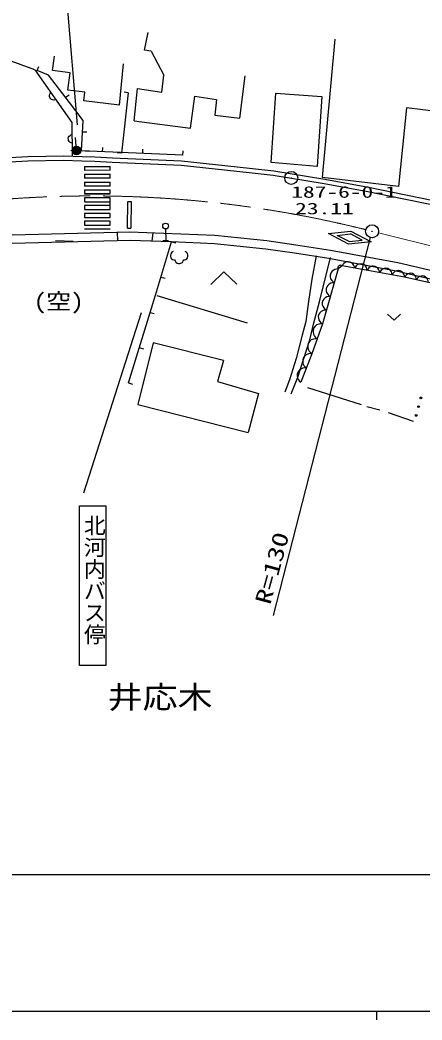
# Model space of a CAD drawing. Units: millimetres, scale not verified. Extents: x 40000 to 680000, y 20000 to 380000.
# Drawn here: x 227007 to 273232, y 204000 to 318855 of the extents above; entities that cross this region are included whole.
import ezdxf
from ezdxf.enums import TextEntityAlignment as Align

# ---------------------------------------------------------------- set-up
doc = ezdxf.new("R2010")
doc.units = ezdxf.units.MM
doc.header["$LTSCALE"] = 1000
doc.linetypes.add('CHAIN', pattern=[18.5, 12, -1.5, 3.5, -1.5])
for name, color, linetype, lineweight in [('M-BGD', 7, 'Continuous', 25), ('M-BMK', 2, 'CHAIN', 13), ('M-TTL-BAND', 7, 'Continuous', 25)]:
    doc.layers.add(name, color=color, linetype=linetype, lineweight=lineweight)
doc.layers.add('M-BMK-SRVR', color=3, linetype='Continuous')
doc.styles.add('@ＭＳ ゴシック', font='')
doc.styles.add('ＭＳ ゴシック', font='')
doc.styles.get('@ＭＳ ゴシック').set_extended_font_data('@MS Gothic')
doc.styles.get('ＭＳ ゴシック').set_extended_font_data('MS Gothic')

# ---------------------------------------------------------------- blocks, each defined once
blk = doc.blocks.new('BUHIN95')
at = {"color": 7, "linetype": 'Continuous', "lineweight": 25}
blk.add_line((0, 0), (20, 500), dxfattribs=at)
blk = doc.blocks.new('BUHIN100')
at = {"color": 7, "linetype": 'Continuous', "lineweight": 25}
blk.add_line((0, 0), (-497, 55), dxfattribs=at)
blk = doc.blocks.new('BUHIN101')
at = {"color": 7, "linetype": 'Continuous', "lineweight": 25}
blk.add_line((0, 0), (478, -147), dxfattribs=at)
blk = doc.blocks.new('BUHIN102')
at = {"color": 7, "linetype": 'Continuous', "lineweight": 25}
blk.add_line((0, 0), (479, -145), dxfattribs=at)
blk = doc.blocks.new('BUHIN291')
at = {"color": 7, "linetype": 'Continuous', "lineweight": 25}
for radius in [498, 440, 382, 322, 265, 195, 135, 77.5, 15]:
    blk.add_circle((0, 0), radius, dxfattribs=at)
blk = doc.blocks.new('BUHIN294')
at = {"color": 7, "linetype": 'Continuous', "lineweight": 25}
blk.add_circle((0, 0), 99.5, dxfattribs=at)
blk = doc.blocks.new('BUHIN303')
at = {"color": 7, "linetype": 'Continuous', "lineweight": 25}
blk.add_lwpolyline([(315, 820), (102, 831), (-95, 794), (-337, 703), (-505, 561), (-640, 392), (-738, 137), (-750, -79), (-721, -297), (-602, -527), (-478, -682), (-315, -820)], dxfattribs=at)
blk = doc.blocks.new('BUHIN304')
at = {"color": 7, "linetype": 'Continuous', "lineweight": 25}
blk.add_lwpolyline([(300, 862), (79, 867), (-125, 822), (-373, 720), (-543, 566), (-678, 386), (-771, 118), (-777, -107), (-739, -332), (-608, -567), (-474, -724), (-300, -862)], dxfattribs=at)
blk = doc.blocks.new('BUHIN305')
at = {"color": 7, "linetype": 'Continuous', "lineweight": 25}
blk.add_lwpolyline([(227, 786), (29, 779), (-151, 729), (-368, 626), (-513, 480), (-625, 313), (-695, 69), (-690, -133), (-646, -333), (-517, -536), (-390, -671), (-227, -786)], dxfattribs=at)
blk = doc.blocks.new('BUHIN307')
at = {"color": 7, "linetype": 'Continuous', "lineweight": 25}
blk.add_lwpolyline([(720, -127), (695, 48), (633, 203), (521, 387), (378, 501), (218, 585), (-5, 624), (-183, 600), (-357, 542), (-525, 408), (-633, 282), (-720, 127)], dxfattribs=at)
blk = doc.blocks.new('BUHIN308')
at = {"color": 7, "linetype": 'Continuous', "lineweight": 25}
blk.add_lwpolyline([(677, -153), (661, 14), (610, 164), (511, 343), (381, 458), (233, 545), (24, 592), (-147, 577), (-314, 530), (-480, 411), (-587, 296), (-677, 153)], dxfattribs=at)
blk = doc.blocks.new('BUHIN314')
at = {"color": 7, "linetype": 'Continuous', "lineweight": 25}
for p, q in [((-15, 1315), (0, 0)), ((-340, -4), (335, 4))]:
    blk.add_line(p, q, dxfattribs=at)
blk.add_circle((-18, 1650), 335, dxfattribs=at)
blk = doc.blocks.new('BUHIN5')
at = {"color": 3, "linetype": 'Continuous', "lineweight": 25}
for radius in [746, 22.5]:
    blk.add_circle((0, 0), radius, dxfattribs=at)
blk = doc.blocks.new('BUHIN90')
at = {"color": 3, "linetype": 'Continuous', "lineweight": 25}
for radius in [746, 22.5]:
    blk.add_circle((0, 0), radius, dxfattribs=at)

msp = doc.modelspace()

# ---------------------------------------------------------------- linework, layer by layer
at = {"layer": 'M-BGD'}
for p, q in [((233631, 306817), (232448, 320890)), ((241308, 315383), (241735, 317403)), ((261792, 300754), (263242, 316668)), ((228731, 313130), (222286, 315466)), ((230749, 313040), (230990, 314714)), ((242101, 315280), (241308, 315383)), ((242101, 315280), (243556, 312521)), ((238468, 309074), (238896, 313802)), ((228731, 313130), (232953, 307097)), ((228985, 313041), (229164, 313508)), ((232789, 312778), (230749, 313040)), ((232491, 310815), (232789, 312778)), ((243314, 310554), (243556, 312521)), ((252280, 307576), (252909, 312424)), ((232252, 309976), (232650, 310279)), ((234465, 310560), (232491, 310815)), ((234356, 309576), (234465, 310560)), ((239464, 310504), (238691, 303562)), ((240153, 307285), (240530, 311005)), ((240530, 311005), (243314, 310554)), ((255873, 302489), (256422, 310468)), ((256422, 310468), (261721, 310081)), ((238468, 309074), (234356, 309576)), ((246612, 306449), (247105, 310094)), ((247105, 310094), (249620, 309710)), ((249620, 309710), (249395, 307921)), ((261721, 310081), (261173, 302038)), ((249395, 307921), (252280, 307576)), ((271459, 308781), (270540, 299749)), ((275221, 308292), (271459, 308781)), ((232953, 307097), (233013, 303306)), ((240153, 307285), (246612, 306449)), ((234199, 306027), (234698, 306002)), ((233469, 304355), (233396, 305352)), ((233506, 303856), (232865, 303815)), ((234992, 303771), (233506, 303856)), ((227901, 303148), (224429, 302954)), ((227919, 302648), (224468, 302456)), ((232035, 303216), (227901, 303148)), ((232029, 302716), (227919, 302648)), ((234122, 302638), (232029, 302716)), ((234140, 303137), (232035, 303216)), ((235598, 302609), (234122, 302638)), ((235608, 303109), (234140, 303137)), ((237623, 302491), (235598, 302609)), ((237652, 302990), (235608, 303109)), ((245549, 302139), (237623, 302491)), ((245586, 302638), (237652, 302990)), ((253352, 301320), (245549, 302139)), ((253404, 301818), (245586, 302638)), ((261173, 302038), (255873, 302489)), ((234429, 302033), (237379, 302039)), ((234429, 302033), (234430, 301583)), ((237380, 301589), (234430, 301583)), ((234431, 301133), (237381, 301139)), ((234431, 301133), (234431, 300683)), ((237380, 301589), (237379, 302039)), ((237382, 300689), (237381, 301139)), ((256119, 301010), (253352, 301320)), ((256187, 301506), (253404, 301818)), ((261973, 300048), (256119, 301010)), ((262058, 300541), (256187, 301506)), ((237382, 300689), (234431, 300683)), ((234432, 300233), (237383, 300239)), ((234432, 300233), (234433, 299783)), ((237384, 299789), (234433, 299783)), ((237384, 299789), (237383, 300239)), ((270540, 299749), (261792, 300754)), ((266998, 299124), (261973, 300048)), ((267093, 299615), (262058, 300541)), ((234434, 299333), (237385, 299339)), ((234434, 299333), (234435, 298883)), ((237386, 298889), (234435, 298883)), ((234435, 298883), (237386, 298889)), ((237386, 298889), (237385, 299339)), ((279178, 296624), (266998, 299124)), ((279307, 297108), (267093, 299615)), ((237387, 298439), (234436, 298433)), ((234436, 298433), (234437, 297983)), ((234437, 297983), (237388, 297989)), ((237389, 297539), (234438, 297533)), ((234438, 297533), (234439, 297083)), ((237389, 297539), (237387, 298439)), ((237390, 297089), (237389, 297539)), ((239351, 294960), (239402, 298023)), ((239402, 298023), (239802, 298017)), ((239802, 298017), (239751, 294953)), ((234439, 297083), (237390, 297089)), ((237391, 296639), (234440, 296633)), ((234440, 296633), (234441, 296183)), ((237392, 296189), (237391, 296639)), ((234441, 296183), (237392, 296189)), ((237393, 295739), (234442, 295733)), ((234442, 295733), (234443, 295283)), ((234443, 295283), (237394, 295289)), ((237394, 295289), (237393, 295739)), ((224558, 294138), (239656, 294538)), ((237395, 294839), (234444, 294833)), ((238244, 293500), (238233, 294500)), ((239351, 294960), (239751, 294953)), ((239656, 294538), (249426, 294127)), ((242265, 294428), (242179, 293459)), ((249426, 294127), (255381, 293534)), ((262462, 294316), (265058, 294588)), ((264779, 293114), (262462, 294316)), ((263488, 294122), (265000, 294280)), ((264837, 293422), (263488, 294122)), ((266349, 293580), (265000, 294280)), ((265058, 294588), (267375, 293386)), ((239682, 293538), (224584, 293139)), ((233134, 293424), (231084, 293488)), ((244433, 293388), (239682, 293538)), ((249355, 293129), (244433, 293388)), ((255259, 292541), (249355, 293129)), ((255381, 293534), (258725, 293045)), ((256173, 250476), (267304, 293864)), ((258725, 293045), (262691, 292434)), ((267375, 293386), (264779, 293114)), ((264837, 293422), (266349, 293580)), ((258577, 292056), (255259, 292541)), ((262525, 291448), (258577, 292056)), ((261055, 291778), (260573, 289090)), ((262691, 292434), (270470, 290999)), ((261456, 286494), (262698, 291572)), ((270264, 290020), (262525, 291448)), ((264040, 290602), (263594, 290259)), ((271236, 289330), (264040, 290602)), ((270470, 290999), (281708, 288342)), ((263594, 290259), (261777, 283970)), ((281460, 287373), (270264, 290020)), ((260573, 289090), (260192, 286523)), ((278001, 287800), (271236, 289330)), ((242730, 287199), (253130, 284082)), ((260192, 286523), (259861, 284237)), ((260807, 284064), (261456, 286494)), ((240958, 285217), (234312, 264492)), ((259861, 284237), (259470, 282660)), ((260330, 282118), (260807, 284064)), ((261777, 283970), (260576, 280521)), ((259470, 282660), (258770, 279990)), ((242334, 281792), (240545, 274693)), ((250405, 279758), (242334, 281792)), ((258936, 277850), (260330, 282118)), ((260576, 280521), (259317, 277240)), ((250405, 279758), (249728, 277350)), ((258770, 279990), (257978, 277543)), ((249728, 277350), (254437, 275967)), ((257978, 277543), (257461, 276107)), ((258193, 275901), (258936, 277850)), ((254437, 275967), (253253, 271490)), ((260079, 276648), (266248, 274684)), ((240545, 274693), (253253, 271490)), ((266897, 274476), (268384, 274062)), ((269344, 273761), (272202, 272788)), ((233850, 244703), (233850, 263050)), ((233850, 263050), (236897, 263050)), ((236897, 263050), (236897, 244703)), ((236897, 244703), (233850, 244703)), ((74622, 220705), (355661, 220705))]:
    msp.add_line(p, q, dxfattribs=at)
for points in [[(245746, 303346), (234087, 303811), (234265, 307328), (232718, 309364), (230304, 312537), (228985, 313041)], [(231129, 309704), (231012, 309671), (230897, 309664), (230753, 309679), (230640, 309735), (230544, 309811), (230455, 309938), (230417, 310054), (230403, 310179), (230437, 310321), (230483, 310427), (230555, 310523)], [(232991, 304701), (232875, 304740), (232777, 304798), (232665, 304891), (232604, 305000), (232567, 305117), (232564, 305272), (232597, 305390), (232656, 305501), (232764, 305601), (232861, 305662), (232975, 305701)], [(239474, 277170), (242576, 287250), (244433, 293388)], [(244620, 292267), (244466, 292185), (244348, 292004), (244314, 291848), (244316, 291693), (244353, 291534), (244434, 291420), (244550, 291341), (244710, 291308), (244785, 291309), (244852, 291189), (244933, 291050), (245090, 290932), (245245, 290899), (245395, 290900), (245520, 290937), (245674, 291018), (245748, 291099), (245787, 291200), (245850, 291320), (245930, 291321), (246085, 291358), (246199, 291439), (246278, 291555), (246316, 291716), (246314, 291871), (246272, 292025), (246150, 292204), (245995, 292282)], [(264040, 290602), (263984, 290640), (263924, 290663), (263843, 290679), (263773, 290668), (263708, 290644), (263638, 290591), (263599, 290534), (263570, 290470), (263564, 290387), (263572, 290324), (263594, 290259)], [(251953, 288531), (250435, 289930), (248953, 288494)], [(269272, 285070), (270030, 284370), (270772, 285087)]]:
    msp.add_lwpolyline(points, dxfattribs=at)
at = {"layer": 'M-BMK'}
msp.add_line((268219, 294410), (287514, 289640), dxfattribs=at)
msp.add_arc((235261, 168649), 130000, 75.97601, 105.2522, dxfattribs=at)
at = {"layer": 'M-TTL-BAND'}
for p, q in [((40000, 205000), (579000, 205000)), ((268000, 205000), (268000, 204000))]:
    msp.add_line(p, q, dxfattribs=at)

# ---------------------------------------------------------------- block references
at = {"layer": 'M-BGD'}
for name, p in [('BUHIN100', (239464, 310504)), ('BUHIN291', (233506, 303856)), ('BUHIN95', (236495, 303715)), ('BUHIN100', (238691, 303562)), ('BUHIN95', (241120, 303531)), ('BUHIN95', (245746, 303346)), ('BUHIN314', (243767, 293542)), ('BUHIN102', (244433, 293388)), ('BUHIN307', (264760, 290474)), ('BUHIN307', (266199, 290220)), ('BUHIN307', (267638, 289966)), ('BUHIN305', (263366, 289473)), ('BUHIN307', (269077, 289711)), ('BUHIN307', (270516, 289457)), ('BUHIN308', (271912, 289177)), ('BUHIN308', (273265, 288871)), ('BUHIN102', (243205, 289330)), ('BUHIN305', (262912, 287900)), ('BUHIN305', (262458, 286328)), ('BUHIN101', (241968, 285275)), ('BUHIN305', (262004, 284756)), ('BUHIN304', (261477, 283108)), ('BUHIN304', (260876, 281383)), ('BUHIN101', (240721, 281222)), ('BUHIN303', (260261, 279701)), ('BUHIN303', (259632, 278061)), ('BUHIN101', (239474, 277170)), ('BUHIN294', (272832, 274441)), ('BUHIN294', (273099, 275448)), ('BUHIN294', (272565, 273434))]:
    msp.add_blockref(name, p, dxfattribs=at)
at = {"layer": 'M-BMK-SRVR'}
for name, p in [('BUHIN90', (258197, 300714)), ('BUHIN5', (267491, 294590))]:
    msp.add_blockref(name, p, dxfattribs=at)

# ---------------------------------------------------------------- texts
at = {"layer": 'M-BGD', "style": 'ＭＳ ゴシック', "width": 1.15}
for s, height, p in [('(空)', 1833, (228585, 285074)), ('井応木', 2566, (237078, 239028))]:
    msp.add_text(s, height=height, dxfattribs=at).set_placement(p, align=Align.BOTTOM_LEFT)
at = {"layer": 'M-BGD', "style": '@ＭＳ ゴシック'}
msp.add_text('北河内バス停', height=1833, rotation=270, dxfattribs=at).set_placement((234115, 262056), align=Align.BOTTOM_LEFT)
at = {"layer": 'M-BGD', "style": 'ＭＳ ゴシック', "width": 1.35}
msp.add_text('R=130', height=1833, rotation=74.8, dxfattribs=at).set_placement((256304, 251461), align=Align.BOTTOM_LEFT)
at = {"layer": 'M-BMK-SRVR', "style": 'ＭＳ ゴシック', "width": 1.5}
for s, p in [('187-6-0-1', (258197, 298045)), ('23.11', (258641, 296143))]:
    msp.add_text(s, height=1320, dxfattribs=at).set_placement(p, align=Align.BOTTOM_LEFT)

doc.saveas('drawing.dxf')
